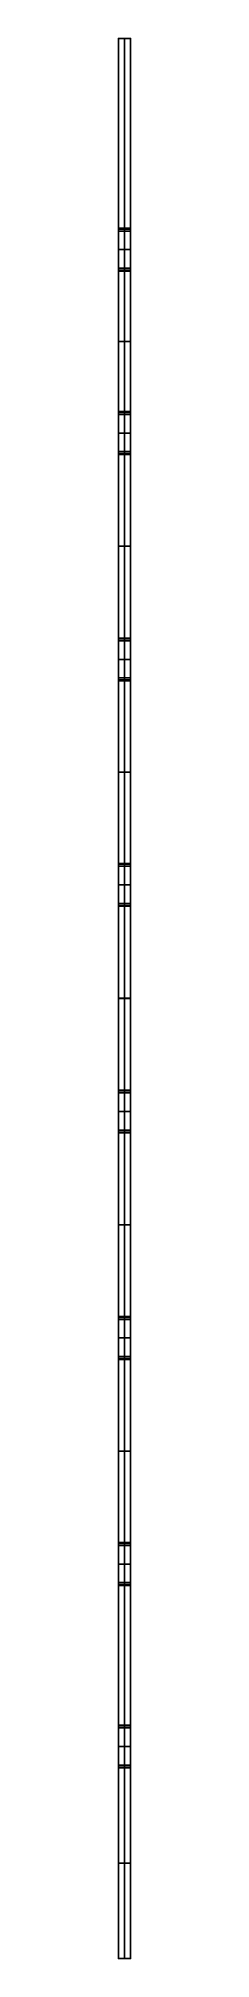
# Model space of a CAD drawing. Header units: millimetres. Extents: x 112 to 114, y -157 to 157.
import ezdxf

# ---------------------------------------------------------------- set-up
doc = ezdxf.new("R2010")
doc.units = ezdxf.units.MM
doc.header["$MEASUREMENT"] = 0
doc.layers.add('Default', color=7, linetype='Continuous', true_color=0x000000)

msp = doc.modelspace()

# ---------------------------------------------------------------- linework, layer by layer
at = {"layer": 'Default'}
for p, q in [((113, 125.95, 338), (113, 157, 338)), ((113, -157, 305), (113, 157, 305)), ((114, 125.95, 336.46), (112, 125.95, 336.46)), ((112, 125.95, 337.23), (114, 125.95, 337.23)), ((112, 125.82, 336.14), (114, 125.82, 336.14)), ((113, 125.95, 336.46), (113, 125.95, 338)), ((114, 125.5, 336), (112, 125.5, 336)), ((113, 119.41, 336), (113, 125.5, 336)), ((112, 122.46, 336), (114, 122.46, 336)), ((112, 119.41, 336), (114, 119.41, 336)), ((112, 119.09, 336.14), (114, 119.09, 336.14)), ((114, 118.96, 336.46), (112, 118.96, 336.46)), ((112, 118.96, 337.23), (114, 118.96, 337.23)), ((113, 95.97, 338), (113, 118.96, 338)), ((113, 118.96, 338), (113, 118.96, 336.46)), ((112, 107.46, 338), (114, 107.46, 338)), ((114, 95.97, 336.46), (112, 95.97, 336.46)), ((112, 95.97, 337.23), (114, 95.97, 337.23)), ((112, 95.83, 336.14), (114, 95.83, 336.14)), ((114, 95.51, 336), (112, 95.51, 336)), ((113, 95.97, 336.46), (113, 95.97, 338)), ((113, 89.43, 336), (113, 95.51, 336)), ((112, 92.47, 336), (114, 92.47, 336)), ((112, 89.43, 336), (114, 89.43, 336)), ((112, 89.11, 336.14), (114, 89.11, 336.14)), ((114, 88.97, 336.46), (112, 88.97, 336.46)), ((112, 88.97, 337.23), (114, 88.97, 337.23)), ((113, 58.95, 338), (113, 88.97, 338)), ((113, 88.97, 338), (113, 88.97, 336.46)), ((112, 73.96, 338), (114, 73.96, 338)), ((114, 58.95, 336.46), (112, 58.95, 336.46)), ((112, 58.95, 337.23), (114, 58.95, 337.23)), ((112, 58.81, 336.14), (114, 58.81, 336.14)), ((114, 58.49, 336), (112, 58.49, 336)), ((113, 58.95, 336.46), (113, 58.95, 338)), ((113, 52.41, 336), (113, 58.49, 336)), ((112, 55.45, 336), (114, 55.45, 336)), ((112, 52.41, 336), (114, 52.41, 336)), ((112, 52.09, 336.14), (114, 52.09, 336.14)), ((114, 51.95, 336.46), (112, 51.95, 336.46)), ((112, 51.95, 337.23), (114, 51.95, 337.23)), ((113, 22.09, 338), (113, 51.95, 338)), ((113, 51.95, 338), (113, 51.95, 336.46)), ((112, 37.02, 338), (114, 37.02, 338)), ((114, 22.09, 336.46), (112, 22.09, 336.46)), ((112, 22.09, 337.23), (114, 22.09, 337.23)), ((113, 22.09, 336.46), (113, 22.09, 338)), ((112, 21.96, 336.14), (114, 21.96, 336.14)), ((114, 21.63, 336), (112, 21.63, 336)), ((113, 15.55, 336), (113, 21.63, 336)), ((112, 18.59, 336), (114, 18.59, 336)), ((112, 15.55, 336), (114, 15.55, 336)), ((112, 15.23, 336.14), (114, 15.23, 336.14)), ((114, 15.09, 336.46), (112, 15.09, 336.46)), ((112, 15.09, 337.23), (114, 15.09, 337.23)), ((113, -14.98, 338), (113, 15.09, 338)), ((113, 15.09, 338), (113, 15.09, 336.46)), ((112, 0.06, 338), (114, 0.06, 338)), ((112, 0, 305), (114, 0, 305)), ((114, -14.98, 336.46), (112, -14.98, 336.46)), ((112, -14.98, 337.23), (114, -14.98, 337.23)), ((112, -15.12, 336.14), (114, -15.12, 336.14)), ((114, -15.44, 336), (112, -15.44, 336)), ((113, -14.98, 336.46), (113, -14.98, 338)), ((113, -21.52, 336), (113, -15.44, 336)), ((112, -18.48, 336), (114, -18.48, 336)), ((112, -21.52, 336), (114, -21.52, 336)), ((112, -21.84, 336.14), (114, -21.84, 336.14)), ((114, -21.98, 336.46), (112, -21.98, 336.46)), ((112, -21.98, 337.23), (114, -21.98, 337.23)), ((113, -52.01, 338), (113, -21.98, 338)), ((113, -21.98, 338), (113, -21.98, 336.46)), ((112, -37, 338), (114, -37, 338)), ((114, -52.01, 336.46), (112, -52.01, 336.46)), ((112, -52.01, 337.23), (114, -52.01, 337.23)), ((112, -52.15, 336.14), (114, -52.15, 336.14)), ((114, -52.47, 336), (112, -52.47, 336)), ((113, -52.01, 336.46), (113, -52.01, 338)), ((113, -58.55, 336), (113, -52.47, 336)), ((112, -55.51, 336), (114, -55.51, 336)), ((112, -58.55, 336), (114, -58.55, 336)), ((112, -58.88, 336.14), (114, -58.88, 336.14)), ((114, -59.01, 336.46), (112, -59.01, 336.46)), ((112, -59.01, 337.23), (114, -59.01, 337.23)), ((113, -88.98, 338), (113, -59.01, 338)), ((113, -59.01, 338), (113, -59.01, 336.46)), ((112, -74, 338), (114, -74, 338)), ((114, -88.98, 336.46), (112, -88.98, 336.46)), ((112, -88.98, 337.23), (114, -88.98, 337.23)), ((112, -89.12, 336.14), (114, -89.12, 336.14)), ((114, -89.44, 336), (112, -89.44, 336)), ((113, -88.98, 336.46), (113, -88.98, 338)), ((113, -95.52, 336), (113, -89.44, 336)), ((112, -92.48, 336), (114, -92.48, 336)), ((112, -95.52, 336), (114, -95.52, 336)), ((112, -95.85, 336.14), (114, -95.85, 336.14)), ((114, -95.98, 336.46), (112, -95.98, 336.46)), ((112, -95.98, 337.23), (114, -95.98, 337.23)), ((113, -118.83, 338), (113, -95.98, 338)), ((113, -95.98, 338), (113, -95.98, 336.46)), ((114, -118.83, 336.46), (112, -118.83, 336.46)), ((112, -118.83, 337.23), (114, -118.83, 337.23)), ((112, -118.96, 336.14), (114, -118.96, 336.14)), ((114, -119.28, 336), (112, -119.28, 336)), ((113, -118.83, 336.46), (113, -118.83, 338)), ((113, -125.37, 336), (113, -119.28, 336)), ((112, -122.32, 336), (114, -122.32, 336)), ((112, -125.37, 336), (114, -125.37, 336)), ((112, -125.69, 336.14), (114, -125.69, 336.14)), ((114, -125.82, 336.46), (112, -125.82, 336.46)), ((112, -125.82, 337.23), (114, -125.82, 337.23)), ((113, -157, 338), (113, -125.82, 338)), ((113, -125.82, 338), (113, -125.82, 336.46)), ((112, -141.41, 338), (114, -141.41, 338))]:
    msp.add_line(p, q, dxfattribs=at)
at = {"layer": 'Default', "extrusion": (1, 0, 0)}
for centre, start, end in [((125.5, 336.46, 112), 270, 0), ((125.5, 336.46, 113), 270, 360), ((125.5, 336.46, 114), 270, 0), ((119.41, 336.46, 112), 180, 270), ((119.41, 336.46, 113), 180, 270), ((119.41, 336.46, 114), 180, 270), ((95.51, 336.46, 112), 270, 0), ((95.51, 336.46, 113), 270, 360), ((95.51, 336.46, 114), 270, 360), ((89.43, 336.46, 112), 180, 270), ((89.43, 336.46, 113), 180, 270), ((89.43, 336.46, 114), 180, 270), ((58.49, 336.46, 112), 270, 0), ((58.49, 336.46, 113), 270, 360), ((58.49, 336.46, 114), 270, 0), ((52.41, 336.46, 112), 180, 270), ((52.41, 336.46, 113), 180, 270), ((52.41, 336.46, 114), 180, 270), ((21.63, 336.46, 113), 270, 360), ((21.63, 336.46, 114), 270, 0), ((15.55, 336.46, 112), 180, 270), ((15.55, 336.46, 113), 180, 270), ((15.55, 336.46, 114), 180, 270), ((-15.44, 336.46, 112), 270, 0), ((-15.44, 336.46, 113), 270, 360), ((-21.52, 336.46, 112), 180, 270), ((-21.52, 336.46, 113), 180, 270), ((-21.52, 336.46, 114), 180, 270), ((-52.47, 336.46, 113), 270, 360), ((-58.55, 336.46, 113), 180, 270), ((-89.44, 336.46, 112), 270, 360), ((-89.44, 336.46, 113), 270, 360), ((-89.44, 336.46, 114), 270, 0), ((-95.52, 336.46, 112), 180, 270), ((-95.52, 336.46, 113), 180, 270), ((-119.28, 336.46, 112), 270, 360), ((-119.28, 336.46, 113), 270, 360), ((-119.28, 336.46, 114), 270, 0), ((-125.37, 336.46, 112), 180, 270), ((-125.37, 336.46, 113), 180, 270), ((-125.37, 336.46, 114), 180, 270)]:
    msp.add_arc(centre, 0.455, start, end, dxfattribs=at)
at = {"layer": 'Default', "extrusion": (1, 3.12287e-14, -2.42695e-28)}
msp.add_arc((21.63, 336.46, 112), 0.455, 270, 0, dxfattribs=at)
at = {"layer": 'Default', "extrusion": (1, 0, -3.12287e-14)}
msp.add_arc((-15.44, 336.46, 114), 0.455, 270, 0, dxfattribs=at)
at = {"layer": 'Default', "extrusion": (1, 3.12287e-14, -3.12287e-14)}
msp.add_arc((-52.47, 336.46, 112), 0.455, 270, 0, dxfattribs=at)
at = {"layer": 'Default', "extrusion": (1, 3.12287e-14, 3.12287e-14)}
msp.add_arc((-52.47, 336.46, 114), 0.455, 270, 0, dxfattribs=at)
at = {"layer": 'Default', "extrusion": (1, 6.93416e-30, -3.12287e-14)}
msp.add_arc((-58.55, 336.46, 112), 0.455, 180, 270, dxfattribs=at)
at = {"layer": 'Default', "extrusion": (1, -3.90092e-27, -3.12287e-14)}
msp.add_arc((-58.55, 336.46, 114), 0.455, 180, 270, dxfattribs=at)
at = {"layer": 'Default', "extrusion": (1, 6.24573e-14, 3.12287e-14)}
msp.add_arc((-95.52, 336.46, 114), 0.455, 180, 270, dxfattribs=at)
at = {"layer": 'Default'}
for points in [[(112, 157, 338), (112, 157, 321.5), (112, 157, 305)], [(112, 157, 338), (113, 157, 338), (114, 157, 338)], [(112, 157, 305), (113, 157, 305), (114, 157, 305)], [(112, 157, 321.5), (113, 157, 321.5), (114, 157, 321.5)], [(113, 157, 338), (113, 157, 321.5), (113, 157, 305)], [(114, 157, 338), (114, 157, 321.5), (114, 157, 305)], [(112, -157, 305), (112, 0, 305), (112, 157, 305)], [(112, 125.95, 338), (112, 141.48, 338), (112, 157, 338)], [(112, -157, 321.5), (112, 0, 321.5), (112, 157, 321.5)], [(114, 157, 338), (114, 141.48, 338), (114, 125.95, 338)], [(114, 157, 305), (114, 0, 305), (114, -157, 305)], [(114, 157, 321.5), (114, 0, 321.5), (114, -157, 321.5)], [(112, 125.95, 336.46), (112, 125.95, 337.23), (112, 125.95, 338)], [(114, 125.95, 338), (113, 125.95, 338), (112, 125.95, 338)], [(114, 125.95, 338), (114, 125.95, 337.23), (114, 125.95, 336.46)], [(112, 119.41, 336), (112, 122.46, 336), (112, 125.5, 336)], [(114, 125.5, 336), (114, 122.46, 336), (114, 119.41, 336)], [(112, 95.97, 338), (112, 107.46, 338), (112, 118.96, 338)], [(112, 118.96, 338), (112, 118.96, 337.23), (112, 118.96, 336.46)], [(112, 118.96, 338), (113, 118.96, 338), (114, 118.96, 338)], [(114, 118.96, 336.46), (114, 118.96, 337.23), (114, 118.96, 338)], [(114, 118.96, 338), (114, 107.46, 338), (114, 95.97, 338)], [(112, 95.97, 336.46), (112, 95.97, 337.23), (112, 95.97, 338)], [(114, 95.97, 338), (113, 95.97, 338), (112, 95.97, 338)], [(112, 89.43, 336), (112, 92.47, 336), (112, 95.51, 336)], [(114, 95.97, 338), (114, 95.97, 337.23), (114, 95.97, 336.46)], [(114, 95.51, 336), (114, 92.47, 336), (114, 89.43, 336)], [(112, 58.95, 338), (112, 73.96, 338), (112, 88.97, 338)], [(112, 88.97, 338), (112, 88.97, 337.23), (112, 88.97, 336.46)], [(112, 88.97, 338), (113, 88.97, 338), (114, 88.97, 338)], [(114, 88.97, 336.46), (114, 88.97, 337.23), (114, 88.97, 338)], [(114, 88.97, 338), (114, 73.96, 338), (114, 58.95, 338)], [(112, 58.95, 336.46), (112, 58.95, 337.23), (112, 58.95, 338)], [(114, 58.95, 338), (113, 58.95, 338), (112, 58.95, 338)], [(112, 52.41, 336), (112, 55.45, 336), (112, 58.49, 336)], [(114, 58.95, 338), (114, 58.95, 337.23), (114, 58.95, 336.46)], [(114, 58.49, 336), (114, 55.45, 336), (114, 52.41, 336)], [(112, 22.09, 338), (112, 37.02, 338), (112, 51.95, 338)], [(112, 51.95, 338), (112, 51.95, 337.23), (112, 51.95, 336.46)], [(112, 51.95, 338), (113, 51.95, 338), (114, 51.95, 338)], [(114, 51.95, 336.46), (114, 51.95, 337.23), (114, 51.95, 338)], [(114, 51.95, 338), (114, 37.02, 338), (114, 22.09, 338)], [(112, 22.09, 336.46), (112, 22.09, 337.23), (112, 22.09, 338)], [(114, 22.09, 338), (113, 22.09, 338), (112, 22.09, 338)], [(114, 22.09, 338), (114, 22.09, 337.23), (114, 22.09, 336.46)], [(112, 15.55, 336), (112, 18.59, 336), (112, 21.63, 336)], [(114, 21.63, 336), (114, 18.59, 336), (114, 15.55, 336)], [(112, -14.98, 338), (112, 0.06, 338), (112, 15.09, 338)], [(112, 15.09, 338), (112, 15.09, 337.23), (112, 15.09, 336.46)], [(112, 15.09, 338), (113, 15.09, 338), (114, 15.09, 338)], [(114, 15.09, 336.46), (114, 15.09, 337.23), (114, 15.09, 338)], [(114, 15.09, 338), (114, 0.06, 338), (114, -14.98, 338)], [(112, 0, 338), (112, 0, 321.5), (112, 0, 305)], [(114, 0, 338), (114, 0, 321.5), (114, 0, 305)], [(112, -14.98, 336.46), (112, -14.98, 337.23), (112, -14.98, 338)], [(114, -14.98, 338), (113, -14.98, 338), (112, -14.98, 338)], [(112, -21.52, 336), (112, -18.48, 336), (112, -15.44, 336)], [(114, -14.98, 338), (114, -14.98, 337.23), (114, -14.98, 336.46)], [(114, -15.44, 336), (114, -18.48, 336), (114, -21.52, 336)], [(112, -52.01, 338), (112, -37, 338), (112, -21.98, 338)], [(112, -21.98, 338), (112, -21.98, 337.23), (112, -21.98, 336.46)], [(112, -21.98, 338), (113, -21.98, 338), (114, -21.98, 338)], [(114, -21.98, 336.46), (114, -21.98, 337.23), (114, -21.98, 338)], [(114, -21.98, 338), (114, -37, 338), (114, -52.01, 338)], [(112, -52.01, 336.46), (112, -52.01, 337.23), (112, -52.01, 338)], [(114, -52.01, 338), (113, -52.01, 338), (112, -52.01, 338)], [(112, -58.55, 336), (112, -55.51, 336), (112, -52.47, 336)], [(114, -52.01, 338), (114, -52.01, 337.23), (114, -52.01, 336.46)], [(114, -52.47, 336), (114, -55.51, 336), (114, -58.55, 336)], [(112, -88.98, 338), (112, -74, 338), (112, -59.01, 338)], [(112, -59.01, 338), (112, -59.01, 337.23), (112, -59.01, 336.46)], [(112, -59.01, 338), (113, -59.01, 338), (114, -59.01, 338)], [(114, -59.01, 336.46), (114, -59.01, 337.23), (114, -59.01, 338)], [(114, -59.01, 338), (114, -74, 338), (114, -88.98, 338)], [(112, -88.98, 336.46), (112, -88.98, 337.23), (112, -88.98, 338)], [(114, -88.98, 338), (113, -88.98, 338), (112, -88.98, 338)], [(112, -95.52, 336), (112, -92.48, 336), (112, -89.44, 336)], [(114, -88.98, 338), (114, -88.98, 337.23), (114, -88.98, 336.46)], [(114, -89.44, 336), (114, -92.48, 336), (114, -95.52, 336)], [(112, -95.98, 338), (112, -95.98, 337.23), (112, -95.98, 336.46)], [(112, -95.98, 338), (113, -95.98, 338), (114, -95.98, 338)], [(112, -118.83, 338), (112, -107.4, 338), (112, -95.98, 338)], [(114, -95.98, 336.46), (114, -95.98, 337.23), (114, -95.98, 338)], [(114, -95.98, 338), (114, -107.4, 338), (114, -118.83, 338)], [(112, -118.83, 336.46), (112, -118.83, 337.23), (112, -118.83, 338)], [(114, -118.83, 338), (113, -118.83, 338), (112, -118.83, 338)], [(112, -125.37, 336), (112, -122.32, 336), (112, -119.28, 336)], [(114, -118.83, 338), (114, -118.83, 337.23), (114, -118.83, 336.46)], [(114, -119.28, 336), (114, -122.32, 336), (114, -125.37, 336)], [(112, -157, 338), (112, -141.41, 338), (112, -125.82, 338)], [(112, -125.82, 338), (112, -125.82, 337.23), (112, -125.82, 336.46)], [(112, -125.82, 338), (113, -125.82, 338), (114, -125.82, 338)], [(114, -125.82, 336.46), (114, -125.82, 337.23), (114, -125.82, 338)], [(114, -125.82, 338), (114, -141.41, 338), (114, -157, 338)], [(112, -157, 338), (112, -157, 321.5), (112, -157, 305)], [(114, -157, 338), (113, -157, 338), (112, -157, 338)], [(114, -157, 305), (113, -157, 305), (112, -157, 305)], [(114, -157, 321.5), (113, -157, 321.5), (112, -157, 321.5)], [(113, -157, 338), (113, -157, 321.5), (113, -157, 305)], [(114, -157, 338), (114, -157, 321.5), (114, -157, 305)]]:
    msp.add_open_spline(points, degree=2, dxfattribs=at)

doc.saveas('drawing.dxf')
